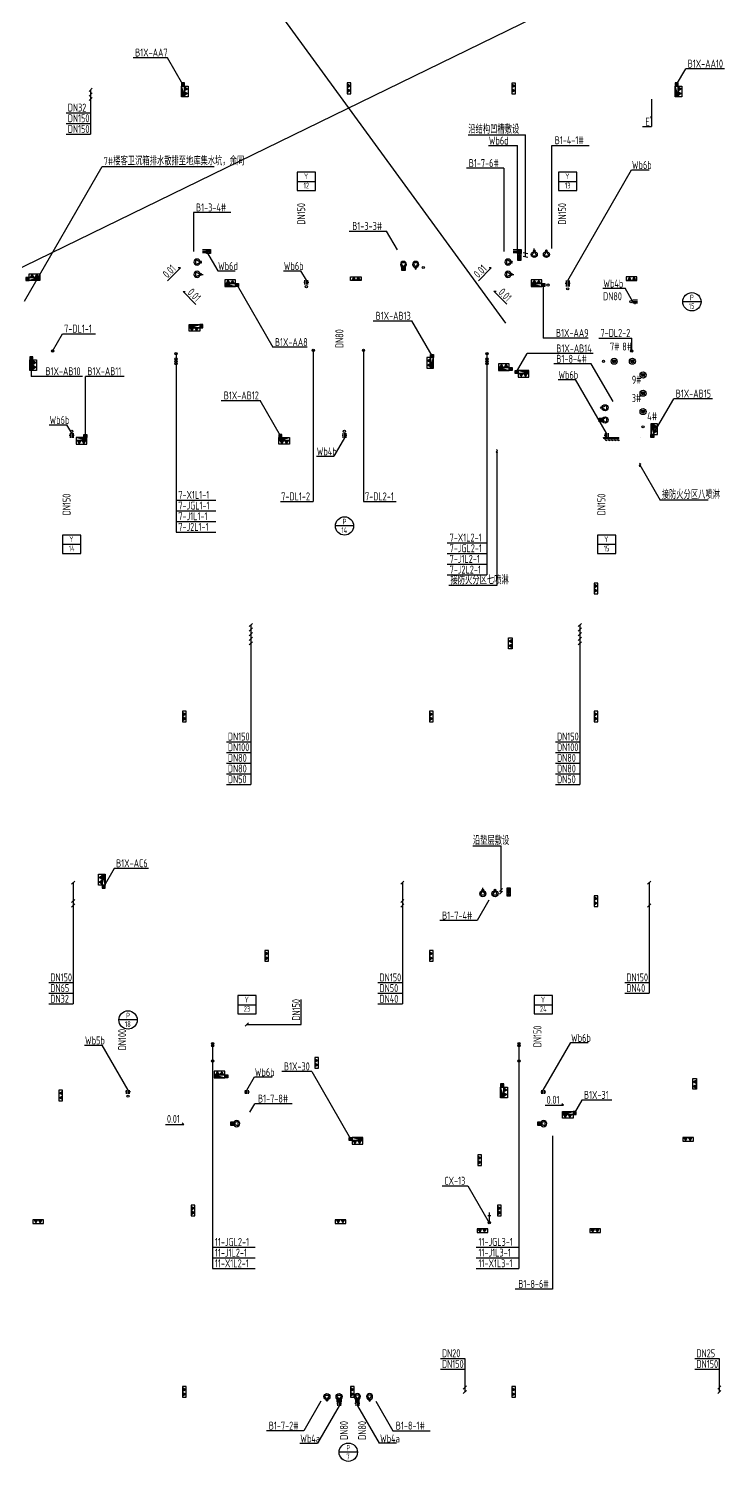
# Model space of a CAD drawing. Header units: millimetres. Extents: x -104227 to 2378000, y -101687 to 2248640.
# Drawn here: x 1082299 to 1128021, y 1049777 to 1143741 of the extents above; entities that cross this region are included whole.
import ezdxf
from ezdxf.enums import TextEntityAlignment as Align

# ---------------------------------------------------------------- set-up
doc = ezdxf.new("R2010")
doc.units = ezdxf.units.MM
doc.header["$LTSCALE"] = 500
doc.linetypes.add('CONTINOUS', pattern=[0])
doc.layers.get('DEFPOINTS').update_dxf_attribs({"color": 9})
for name, color, linetype in [('W-BUSH', 231, 'Continuous'), ('W-BUSH-NOTE', 231, 'Continuous'), ('W-DRAI-DIMS', 51, 'Continuous'), ('W-DRAI-EQPM', 50, 'Continuous'), ('W-DRAI-NOTE', 50, 'Continuous'), ('W-EQPM', 40, 'Continuous'), ('W-FRPT-EXTG', 140, 'Continuous'), ('W-FRPT-HYDT', 140, 'Continuous'), ('W-FRPT-HYDT-DIMS', 61, 'Continuous'), ('W-FRPT-HYDT-EQPM', 60, 'Continuous'), ('W-FRPT-NOTE', 60, 'Continuous'), ('W-FRPT-SPRL-DIMS', 61, 'Continuous'), ('W-FRPT-SPRL-EQPM', 60, 'Continuous'), ('W-NOTE', 40, 'Continuous'), ('W-RAIN-DIMS', 61, 'Continuous'), ('W-RAIN-EQPM', 60, 'Continuous'), ('W-RAIN-NOTE', 60, 'Continuous'), ('W-WSUP-COOL-PIPE', 3, 'Continuous'), ('W-WSUP-DIMS', 41, 'Continuous'), ('W-WSUP-EQPM', 40, 'Continuous')]:
    doc.layers.add(name, color=color, linetype=linetype)
doc.layers.add('W-POST', color=10, linetype='Continuous', plot=False)
doc.styles.add('TH-STYLE3', font='tssdeng.shx', dxfattribs={"width": 0.7, "bigfont": 'tssdchn.shx'})

# ---------------------------------------------------------------- blocks, each defined once
blk = doc.blocks.new('*U170')
for points in [[(-100, 0, 1), (100, 0, 1)], [(0, 100), (0, -100, 0.414214), (100, 0, 0.414214)]]:
    blk.add_hatch(color=256).paths.add_polyline_path(points)
h = blk.add_hatch(color=256)
h.paths.add_polyline_path([(0, 100), (0, 0), (100, 0, 0.414214)])
h.paths.add_polyline_path([(0, -100), (0, 0), (-100, 0, 0.414214)])
blk.add_line((0, 100), (0, -100))
for radius in [200, 100]:
    blk.add_circle((0, 0), radius)
blk = doc.blocks.new('*U200')
at = {"linetype": 'CONTINOUS'}
h = blk.add_hatch(dxfattribs=at)
h.set_pattern_fill('ANSI31', color=256, scale=150, angle=180, style=0)
h.set_pattern_definition([(315, (-384620.485, -22544.052), (-13.25825215, -13.25825215), [])])
h.paths.add_polyline_path([(163, 59), (237, 59), (237, 126), (163, 126)])
h = blk.add_hatch(dxfattribs=at)
h.set_pattern_fill('ANSI31', color=256, scale=150, angle=180, style=0)
h.set_pattern_definition([(225, (385320.485, -22544.052), (13.25825215, -13.25825215), [])])
h.paths.add_polyline_path([(537, 59), (463, 59), (463, 126), (537, 126)])
for p, q in [((200, 207), (100, 34)), ((300, 34), (100, 34)), ((200, 207), (300, 34)), ((500, 207), (400, 34)), ((400, 34), (600, 34)), ((500, 207), (600, 34))]:
    blk.add_line(p, q, dxfattribs=at)
for points in [[(700, 0), (700, 240), (0, 240), (0, 0)], [(163, 59), (237, 59), (237, 126), (163, 126)], [(537, 59), (463, 59), (463, 126), (537, 126)]]:
    blk.add_lwpolyline(points, close=True, dxfattribs=at)
blk = doc.blocks.new('*U327')
blk.add_hatch(color=256).paths.add_polyline_path([(0, 200), (700, 0), (0, 0)])
for p, q in [((0, 200), (0, 0)), ((700, 200), (0, 200)), ((0, 200), (700, 0)), ((0, 0), (700, 0)), ((700, 0), (700, 200))]:
    blk.add_line(p, q)
blk = doc.blocks.new('单栓消火栓侧接')
at = {"layer": 'DEFPOINTS'}
for p, q in [((885842, 1182528), (885642, 1182728)), ((885642, 1182528), (885842, 1182728))]:
    blk.add_line(p, q, dxfattribs=at)
blk.add_lwpolyline([(885642, 1182728), (885842, 1182728), (885842, 1182528), (885642, 1182528)], close=True, dxfattribs=at)
at = {"layer": 'W-FRPT-HYDT-EQPM'}
blk.add_circle((885742, 1182628), 75, dxfattribs=at)
at = {"layer": 'W-FRPT-EXTG'}
blk.add_blockref('*U200', (884942, 1182728), dxfattribs=at)
at = {"layer": 'W-FRPT-HYDT'}
blk.add_blockref('*U327', (884942, 1182528), dxfattribs=at)
blk = doc.blocks.new('单栓消火栓背接')
at = {"layer": 'DEFPOINTS'}
for p, q in [((886233, 1182328), (886033, 1182528)), ((886033, 1182328), (886233, 1182528))]:
    blk.add_line(p, q, dxfattribs=at)
blk.add_lwpolyline([(886033, 1182528), (886233, 1182528), (886233, 1182328), (886033, 1182328)], close=True, dxfattribs=at)
at = {"layer": 'W-FRPT-HYDT-EQPM'}
blk.add_circle((886133, 1182428), 75, dxfattribs=at)
at = {"layer": 'W-FRPT-EXTG'}
blk.add_blockref('*U200', (886033, 1182728), dxfattribs=at)
at = {"layer": 'W-FRPT-HYDT'}
blk.add_blockref('*U327', (886033, 1182528), dxfattribs=at)
blk = doc.blocks.new('水力警铃')
at = {"layer": 'W-FRPT-SPRL-EQPM'}
for p, q in [((-100, 0), (100, 0)), ((3, 127), (46, 193)), ((46, 193), (65, 125)), ((65, 125), (128, 211))]:
    blk.add_line(p, q, dxfattribs=at)
blk.add_arc((0, 0), 100, 0, 180, dxfattribs=at)
blk = doc.blocks.new('*U352')
for p, q in [((-173, -350), (0, -50)), ((173, -350), (-173, -350)), ((0, -50), (173, -350)), ((627, -350), (800, -50)), ((973, -350), (627, -350)), ((800, -50), (973, -350))]:
    blk.add_line(p, q)
for centre, radius in [((0, 0), 50), ((800, 0), 50), ((0, -250), 200), ((800, -250), 200)]:
    blk.add_circle(centre, radius)
at = {"layer": 'DEFPOINTS'}
blk.add_line((0, 0), (0, 150), dxfattribs=at)
blk = doc.blocks.new('压力废水排出管')
blk.add_circle((109673176, -9743579), 75)
at = {"layer": 'DEFPOINTS'}
for p, q in [((109673004, -9743538), (109673348, -9743620)), ((109673135, -9743751), (109673217, -9743407))]:
    blk.add_line(p, q, dxfattribs=at)
blk.add_lwpolyline([(109673004, -9743538), (109673217, -9743407), (109673348, -9743620), (109673135, -9743751)], close=True, dxfattribs=at)
blk = doc.blocks.new('污废合流井编号')
at = {"layer": 'W-DRAI-EQPM'}
blk.add_circle((0, 400), 400, dxfattribs=at)
at = {"layer": 'W-DRAI-NOTE'}
blk.add_line((400, 400), (-400, 400), dxfattribs=at)
at = {"layer": 'W-DRAI-NOTE', "style": 'TH-STYLE3', "width": 0.7}
blk.add_text('P', height=250, dxfattribs=at).set_placement((0, 586), align=Align.MIDDLE)
at = {"layer": 'W-DRAI-NOTE', "style": 'TH-STYLE3', "width": 0.7, "flags": 8}
blk.add_attdef('-', text='', height=250, dxfattribs=at).set_placement((-10, 90), align=Align.CENTER)
blk = doc.blocks.new('*U270')
for p, q in [((-100, 0), (-100, -300)), ((100, 0), (100, -300)), ((-100, -150), (-160, -150)), ((160, -150), (100, -150))]:
    blk.add_line(p, q)
at = {"layer": 'DEFPOINTS'}
blk.add_line((0, 0), (0, -300), dxfattribs=at)
blk = doc.blocks.new('*U269')
for p, q in [((-100, 0), (-100, -300)), ((100, 0), (100, -300))]:
    blk.add_line(p, q)
at = {"layer": 'DEFPOINTS'}
blk.add_line((0, 0), (0, -300), dxfattribs=at)
blk = doc.blocks.new('重力流雨水井编号')
at = {"layer": 'W-RAIN-EQPM'}
blk.add_lwpolyline([(-400, 0), (400, 0), (400, 800), (-400, 800)], close=True, dxfattribs=at)
at = {"layer": 'W-RAIN-NOTE'}
blk.add_line((-400, 400), (400, 400), dxfattribs=at)
at = {"layer": 'W-RAIN-NOTE', "style": 'TH-STYLE3', "width": 0.7}
blk.add_text('Y', height=250, rotation=0, dxfattribs=at).set_placement((-12, 620, 3564), align=Align.MIDDLE)
at = {"layer": 'W-RAIN-NOTE', "style": 'TH-STYLE3', "width": 0.7, "flags": 8}
blk.add_attdef('-', text='', height=250, rotation=0, dxfattribs=at).set_placement((0, 90), align=Align.CENTER)
blk = doc.blocks.new('*U358')
for p, q in [((-100, 0), (-100, -400)), ((100, 0), (100, -400)), ((-100, -200), (-160, -200)), ((160, -200), (100, -200))]:
    blk.add_line(p, q)
at = {"layer": 'DEFPOINTS'}
blk.add_line((0, 0), (0, -400), dxfattribs=at)
blk = doc.blocks.new('*U359')
for p, q in [((-173, -350), (0, -50)), ((173, -350), (-173, -350)), ((0, -50), (173, -350))]:
    blk.add_line(p, q)
for centre, radius in [((0, 0), 50), ((0, -250), 200)]:
    blk.add_circle(centre, radius)
at = {"layer": 'DEFPOINTS'}
blk.add_line((0, 0), (0, 150), dxfattribs=at)
blk = doc.blocks.new('*U337')
for p, q in [((-100, 0), (-100, -250)), ((100, 0), (100, -250)), ((-100, -125), (-160, -125)), ((160, -125), (100, -125))]:
    blk.add_line(p, q)
at = {"layer": 'DEFPOINTS'}
blk.add_line((0, 0), (0, -250), dxfattribs=at)
blk = doc.blocks.new('*U217')
at = {"layer": 'W-WSUP-COOL-PIPE'}
blk.add_line((-300, 0), (0, 0), dxfattribs=at)
at = {"layer": 'W-WSUP-EQPM'}
blk.add_line((-200, -50), (-200, 50), dxfattribs=at)
blk = doc.blocks.new('冲洗给水')
at = {"layer": 'W-WSUP-EQPM'}
blk.add_circle((957645, 1148834), 75, dxfattribs=at)
at = {"layer": 'W-WSUP-EQPM', "xscale": 2, "yscale": 2, "zscale": 2}
blk.add_blockref('*U217', (957570, 1148834), dxfattribs=at)
blk = doc.blocks.new('A$C3EEB217A')
at = {"layer": 'W-FRPT-EXTG'}
for p, rotation in [((1103204, 1140177), 270), ((1114004, 1140174), 270), ((1119404, 1107377, 0), 270), ((1092404, 1098977, 0), 270), ((1108604, 1098977, 0), 270), ((1119404, 1098977, 0), 270), ((1119404, 1086877), 270), ((1097804, 1083277), 270), ((1108604, 1083277), 270), ((1101074, 1076265), 270), ((1084524, 1073427, 0), 90), ((1125924, 1071027, 0), 179.9999999999999), ((1111774, 1069877, 0), 270), ((1092974, 1066577), 270), ((1113074, 1066577, 0), 270), ((1083274, 1065627, 0), 180), ((1103124, 1065627, 0), 180), ((1112424, 1065027), 179.9999999999999), ((1119824, 1065027), 179.9999999999999), ((1092404, 1054677), 270), ((1103424, 1054677), 270), ((1114004, 1054677), 270)]:
    blk.add_blockref('*U200', p, dxfattribs=dict(at, rotation=rotation))
at = {"layer": 'W-FRPT-EXTG', "xscale": -1}
blk.add_blockref('*U200', (1104124, 1127227, 0), dxfattribs=at)
at = {"layer": 'W-FRPT-EXTG'}
blk.add_blockref('*U200', (1121522, 1127227, 0), dxfattribs=at)
at = {"layer": 'W-FRPT-EXTG', "xscale": -1, "rotation": 90}
for p in [(1114024, 1103777, 0), (1126124, 1074877, 0)]:
    blk.add_blockref('*U200', p, dxfattribs=at)

msp = doc.modelspace()

# ---------------------------------------------------------------- linework, layer by layer
at = {"layer": 'W-BUSH-NOTE'}
for p, q in [((1111153.2, 1136787.05), (1114903.2, 1136787.05)), ((1112473.9, 1136087.05, -0.37), (1114373.89, 1136087.05, -0.37)), ((1114373.89, 1129127.37), (1114373.89, 1136087.05)), ((1114903.2, 1128791.19), (1114903.2, 1136787.05)), ((1117673.9, 1127227.37), (1121865.97, 1134488.25)), ((1121865.97, 1134488.25), (1123015.97, 1134488.25)), ((1093973.9, 1129127.37), (1094704.25, 1127862.37)), ((1114758.31, 1129069.86), (1115048.09, 1128992.22)), ((1114758.31, 1128830.01), (1115048.09, 1128752.36)), ((1094704.25, 1127862.37), (1095854.25, 1127862.37)), ((1099021.71, 1127862.37, 0), (1100171.71, 1127862.37, 0)), ((1100523.9, 1127252.37, 0), (1100171.71, 1127862.37, 0)), ((1119988.36, 1126711.64, -0.24), (1121438.36, 1126711.64, -0.24)), ((1121948.9, 1125827.37), (1121438.36, 1126711.64, -0.24)), ((1117040.69, 1120723.99), (1118190.69, 1120723.99)), ((1120223.9, 1117202.37), (1118190.69, 1120723.99)), ((1083648.9, 1117765.29), (1084798.9, 1117765.29)), ((1085123.9, 1117202.37), (1084798.9, 1117765.29)), ((1103023.89, 1116902.37), (1102331.91, 1115703.83, -0.26)), ((1101181.91, 1115703.83, -0.26), (1102331.91, 1115703.83, -0.26)), ((1085973.9, 1077072.26), (1087123.9, 1077072.26)), ((1088824.13, 1074127.37), (1087123.9, 1077072.26)), ((1116073.9, 1074127.37), (1117870.34, 1077238.9)), ((1117870.34, 1077238.9), (1119020.34, 1077238.9)), ((1096623.9, 1074127.37, 0), (1097120.35, 1074987.26, 0)), ((1097120.35, 1074987.26, 0), (1098270.35, 1074987.26, 0)), ((1102673.42, 1053427.5), (1101251.21, 1050964.15)), ((1103874.4, 1053427.5), (1105296.61, 1050964.15)), ((1100101.21, 1050964.15), (1101251.21, 1050964.15)), ((1106446.61, 1050964.15), (1105296.61, 1050964.15))]:
    msp.add_line(p, q, dxfattribs=at)
at = {"layer": 'W-BUSH-NOTE', "elevation": 0}
for points in [[(1091414.34, 1127200.45), (1092262.87, 1128048.98), (1092112.87, 1128048.98)], [(1111814.34, 1127207.39), (1112662.87, 1128055.92), (1112512.87, 1128055.92)], [(1116189.3, 1073127.37), (1117389.3, 1073127.37), (1117283.24, 1073233.44)], [(1091275.79, 1071877.37), (1092475.79, 1071877.37), (1092369.72, 1071983.44)]]:
    msp.add_lwpolyline(points, dxfattribs=at)
at = {"layer": 'W-BUSH-NOTE'}
for points in [[(1093277.95, 1125659.1), (1092429.42, 1126507.63), (1092579.42, 1126507.63)], [(1113677.95, 1125666.04), (1112829.42, 1126514.57), (1112979.42, 1126514.57)]]:
    msp.add_lwpolyline(points, dxfattribs=at)
at = {"layer": 'W-DRAI-DIMS'}
for p, q in [((1116623.9, 1136087.05, 0.11), (1119073.9, 1136087.05, 0.11)), ((1116623.9, 1129332.34, -4800), (1116623.9, 1136087.05, -4800)), ((1103334.96, 1130462.53, 0.66), (1105784.96, 1130462.53, 0.66)), ((1106498.08, 1129227.37), (1105784.96, 1130462.53)), ((1111448.9, 1090142.51), (1113298.9, 1090142.51)), ((1113298.9, 1087076.13), (1113298.9, 1090142.51)), ((1113192.83, 1087146.3), (1113404.96, 1087358.44)), ((1113192.83, 1086970.07), (1113404.96, 1087182.2)), ((1112498.9, 1086577.37), (1111725.72, 1085238.19)), ((1111725.72, 1085238.19), (1109275.72, 1085238.19)), ((1101473.9, 1053727.37), (1100351.63, 1051783.54)), ((1105073.9, 1053727.37), (1106196.16, 1051783.54)), ((1100351.63, 1051783.54), (1097901.63, 1051783.54)), ((1106196.16, 1051783.54), (1108646.16, 1051783.54))]:
    msp.add_line(p, q, dxfattribs=at)
at = {"layer": 'W-DRAI-EQPM'}
for centre in [(1121823.9, 1125827.37), (1103023.89, 1117327.37), (1088824.13, 1073727.37)]:
    msp.add_circle(centre, 75, dxfattribs=at)
at = {"layer": 'W-FRPT-HYDT-DIMS'}
for p, q in [((1091407.93, 1141837.07, 0), (1089157.93, 1141837.07, 0)), ((1092423.9, 1140077.37), (1091407.93, 1141837.07, 0)), ((1124823.9, 1140077.37), (1125418.83, 1141107.82, 0)), ((1127968.83, 1141107.82, 0), (1125418.83, 1141107.82, 0)), ((1123173.9, 1139127.37), (1123173.9, 1137327.37)), ((1122573.9, 1137327.37), (1123173.9, 1137327.37)), ((1095973.9, 1126927.37), (1098331.35, 1122844.14, 0)), ((1116073.9, 1126927.37), (1116073.9, 1123447.95)), ((1104898.76, 1124572.57), (1107448.76, 1124572.57)), ((1108773.9, 1122277.37), (1107448.76, 1124572.57)), ((1119023.89, 1123447.95), (1116073.9, 1123447.95)), ((1082473.9, 1122127.37), (1082473.9, 1120935.83)), ((1100581.35, 1122844.14, 0), (1098331.35, 1122844.14, 0)), ((1114323.9, 1121227.37), (1115018.27, 1122430.06)), ((1119345.62, 1122430.06), (1115018.27, 1122430.06)), ((1085823.9, 1120935.83), (1082473.9, 1120935.83)), ((1088573.9, 1120935.83), (1086023.9, 1120935.83)), ((1086023.9, 1117027.37), (1086023.9, 1120935.83)), ((1094934.39, 1119347.47), (1097484.39, 1119347.47)), ((1098823.9, 1117027.37), (1097484.39, 1119347.47)), ((1123223.9, 1117027.37), (1124633.86, 1119469.5)), ((1127183.86, 1119469.5), (1124633.86, 1119469.5)), ((1087910.77, 1088667.07, 0), (1087223.9, 1087477.37)), ((1090160.77, 1088667.07, 0), (1087910.77, 1088667.07, 0)), ((1100873.9, 1075344.1, 0), (1098923.9, 1075344.1, 0)), ((1100873.9, 1075344.1, 0), (1103423.9, 1070927.37, 0)), ((1118611.15, 1073471.32, -4800), (1118123.89, 1072627.37, -4800)), ((1120561.15, 1073471.32, -4800), (1118611.15, 1073471.32, -4800))]:
    msp.add_line(p, q, dxfattribs=at)
at = {"layer": 'W-FRPT-HYDT-EQPM'}
for centre in [(1100523.9, 1126827.37, 0), (1091974.11, 1122427.67), (1112374.11, 1122427.67), (1085123.9, 1117327.37), (1094373.81, 1076027.1, 0), (1114473.81, 1076031.43, 3000)]:
    msp.add_circle(centre, 75, dxfattribs=at)
at = {"layer": 'W-FRPT-NOTE'}
for points in [[(1112996.44, 1116132.18, 0), (1113076.39, 1116068.7, 0), (1112981.44, 1115979.23, 0), (1113061.39, 1115915.75, 0)], [(1122384.33, 1115237.57, 0), (1122464.28, 1115174.09, 0), (1122369.33, 1115084.63, 0), (1122449.28, 1115021.15, 0)]]:
    msp.add_spline(points, degree=3, dxfattribs=at)
at = {"layer": 'W-FRPT-SPRL-DIMS'}
for p, q in [((1113033.9, 1116027.37), (1113033.9, 1107227.37, 0)), ((1122413.9, 1115127.37), (1123741.8, 1112827.37)), ((1126891.8, 1112827.37, 0), (1123741.8, 1112827.37)), ((1113033.9, 1107227.37, 0), (1109883.9, 1107227.37, 0))]:
    msp.add_line(p, q, dxfattribs=at)
at = {"layer": 'W-FRPT-SPRL-EQPM'}
for centre in [(1120023.9, 1121926.9), (1122623.94, 1117627.37)]:
    msp.add_circle(centre, 75, dxfattribs=at)
at = {"layer": 'W-NOTE'}
msp.add_line((1122423.91, 1116927.37), (1122423.89, 1116927.37), dxfattribs=at)
at = {"layer": 'W-POST', "color": 2}
for points in [[(1113623.06, 1124426.9), (744122.36, 1630640.58)], [(1033723.9, 1104627.37), (1837614.94, 1496551.6), (1035423.9, 1139235.37)]]:
    msp.add_lwpolyline(points, dxfattribs=at)
at = {"layer": 'W-RAIN-DIMS'}
for p, q in [((1082023.9, 1125877.37), (1087123.9, 1134710.83)), ((1087123.9, 1134710.83), (1094473.9, 1134710.83)), ((1113473.9, 1134587.05), (1111023.9, 1134587.05)), ((1113473.9, 1134587.05), (1113473.9, 1129127.37)), ((1095573.9, 1131677.84), (1093123.9, 1131677.84)), ((1093123.9, 1131677.84), (1093123.9, 1129127.84)), ((1083873.6, 1122597.07), (1084526.93, 1123728.67)), ((1084526.93, 1123728.67), (1086676.93, 1123728.67)), ((1119724.19, 1123447.95), (1121874.19, 1123447.95)), ((1121874.19, 1122597.07), (1121874.19, 1123447.95)), ((1100974.19, 1122652.37), (1100974.19, 1112727.37)), ((1104273.6, 1122652.37), (1104273.6, 1112727.37)), ((1119221.34, 1121749.96), (1116771.34, 1121749.96)), ((1120648.9, 1119277.37), (1119221.34, 1121749.96)), ((1098824.19, 1112727.37), (1100974.19, 1112727.37)), ((1104273.6, 1112727.37), (1106423.6, 1112727.37)), ((1100192.46, 1078427.37, 0), (1100192.46, 1080077.37, 0)), ((1096517.83, 1078321.3, 0), (1096729.96, 1078533.44, 0)), ((1096623.9, 1078427.37, 0), (1100192.46, 1078427.37, 0)), ((1096823.9, 1072677.37), (1097143.99, 1073231.78)), ((1099593.99, 1073231.78), (1097143.99, 1073231.78)), ((1116673.89, 1071127.37), (1116673.89, 1061077.37)), ((1116673.89, 1061077.37), (1114223.89, 1061077.37))]:
    msp.add_line(p, q, dxfattribs=at)
at = {"layer": 'W-RAIN-EQPM'}
for centre in [(1108198.08, 1128077.07), (1116373.9, 1126927.37), (1117673.9, 1126677.37), (1083873.6, 1122597.07), (1100974.19, 1122652.37), (1104273.6, 1122652.07), (1121874.19, 1122597.07)]:
    msp.add_circle(centre, 75, dxfattribs=at)
at = {"layer": 'W-WSUP-DIMS'}
for p, q in [((1086261.68, 1139621.3, -0.02), (1086473.81, 1139833.44, -0.02)), ((1086261.68, 1139321.3), (1086473.81, 1139533.44)), ((1086261.68, 1139021.3, -0.02), (1086473.81, 1139233.44, -0.02)), ((1086367.74, 1139727.37, -0.02), (1086367.74, 1136827.37, -0.02)), ((1084767.74, 1138227.37, -0.02), (1086367.74, 1138227.37, -0.02)), ((1084767.74, 1137527.37, -0.02), (1086367.74, 1137527.37, -0.02)), ((1084767.74, 1136827.37, -0.02), (1086367.74, 1136827.37, -0.02)), ((1091974.19, 1122427.67), (1091974.19, 1110727.37)), ((1112374.19, 1122427.67), (1112374.19, 1107927.37, 0)), ((1091974.19, 1112827.37), (1094574.19, 1112827.37)), ((1091974.19, 1112127.37), (1094574.19, 1112127.37)), ((1091974.19, 1111427.37), (1094574.19, 1111427.37)), ((1091974.19, 1110727.37), (1094574.19, 1110727.37)), ((1109774.19, 1110027.37, 0), (1112374.19, 1110027.37, 0)), ((1109774.19, 1109327.37, 0), (1112374.19, 1109327.37, 0)), ((1109774.19, 1108627.37, 0), (1112374.19, 1108627.37, 0)), ((1109774.19, 1107927.37, 0), (1112374.19, 1107927.37, 0)), ((1096767.83, 1104221.3, 0.32), (1096979.96, 1104433.44, 0.32)), ((1096767.83, 1103921.31, 0.32), (1096979.96, 1104133.44, 0.32)), ((1096767.89, 1104521.3, 0.32), (1096980.02, 1104733.44, 0.32)), ((1096873.9, 1104627.37, 0.32), (1096873.9, 1094177.34, -0.71)), ((1118367.83, 1104221.3, 0.32), (1118579.96, 1104433.44, 0.32)), ((1118367.83, 1103921.31, 0.32), (1118579.96, 1104133.44, 0.32)), ((1118367.89, 1104521.3, 0.32), (1118580.02, 1104733.44, 0.32)), ((1118473.9, 1104627.37, 0.32), (1118473.9, 1094177.34, -0.71)), ((1096767.83, 1103621.3, 0.32), (1096979.96, 1103833.44, 0.32)), ((1096767.83, 1103321.3), (1096979.96, 1103533.44)), ((1118367.83, 1103621.3, 0.32), (1118579.96, 1103833.44, 0.32)), ((1118367.83, 1103321.3), (1118579.96, 1103533.44)), ((1095273.9, 1096977.34, -0.71), (1096873.9, 1096977.34, -0.71)), ((1116873.9, 1096977.34, -0.71), (1118473.9, 1096977.34, -0.71)), ((1095273.9, 1096277.34, -0.71), (1096873.9, 1096277.34, -0.71)), ((1116873.9, 1096277.34, -0.71), (1118473.9, 1096277.34, -0.71)), ((1095273.9, 1095577.34, -0.71), (1096873.9, 1095577.34, -0.71)), ((1095273.9, 1094877.34, -0.71), (1096873.9, 1094877.34, -0.71)), ((1116873.9, 1095577.34, -0.71), (1118473.9, 1095577.34, -0.71)), ((1116873.9, 1094877.34, -0.71), (1118473.9, 1094877.34, -0.71)), ((1095273.9, 1094177.34, -0.71), (1096873.9, 1094177.34, -0.71)), ((1116873.9, 1094177.34, -0.71), (1118473.9, 1094177.34, -0.71)), ((1085117.89, 1087621.3, 0.36), (1085330.02, 1087833.44, 0.36)), ((1085223.9, 1087727.37, 0.36), (1085223.9, 1079777.34, -0.67)), ((1106717.89, 1087621.3, 0.36), (1106930.02, 1087833.44, 0.36)), ((1106823.9, 1087727.37, 0.36), (1106823.9, 1079777.34, -0.67)), ((1122917.89, 1087621.3, 0.36), (1123130.02, 1087833.44, 0.36)), ((1123023.9, 1087727.37, 0.36), (1123023.9, 1080477.34, -0.58)), ((1085117.89, 1086421.36), (1085330.02, 1086633.5)), ((1085117.89, 1086121.36, 0.17), (1085330.02, 1086333.5, 0.17)), ((1106717.89, 1086421.36), (1106930.02, 1086633.5)), ((1106717.89, 1086121.36, 0.17), (1106930.02, 1086333.5, 0.17)), ((1122917.89, 1086121.36, 0.17), (1123130.02, 1086333.5, 0.17)), ((1083623.9, 1081177.34, -0.67), (1085223.9, 1081177.34, -0.67)), ((1105223.9, 1081177.34, -0.67), (1106823.9, 1081177.34, -0.67)), ((1121423.9, 1081177.34, -0.67), (1123023.9, 1081177.34, -0.67)), ((1083623.9, 1080477.34, -0.67), (1085223.9, 1080477.34, -0.67)), ((1083623.9, 1079777.34, -0.67), (1085223.9, 1079777.34, -0.67)), ((1105223.9, 1080477.34, -0.67), (1106823.9, 1080477.34, -0.67)), ((1105223.9, 1079777.34, -0.67), (1106823.9, 1079777.34, -0.67)), ((1121423.9, 1080477.34, -0.67), (1123023.9, 1080477.34, -0.67)), ((1094374.19, 1077177.7, 0), (1094374.19, 1062427.4, 0)), ((1114474.19, 1077182.02, 3000), (1114474.19, 1062431.73, 3000)), ((1109430.21, 1067841.3), (1111130.21, 1067841.3)), ((1111130.21, 1067841.3), (1112523.89, 1065427.37)), ((1094374.19, 1063827.4, 0), (1097174.19, 1063827.4, 0)), ((1111674.19, 1063831.73, 3000), (1114474.19, 1063831.73, 3000)), ((1094374.19, 1063127.4, 0), (1097174.19, 1063127.4, 0)), ((1111674.19, 1063131.73, 3000), (1114474.19, 1063131.73, 3000)), ((1094374.19, 1062427.4, 0), (1097174.19, 1062427.4, 0)), ((1111674.19, 1062431.73, 3000), (1114474.19, 1062431.73, 3000)), ((1109323.9, 1056527.37, -0.37), (1110923.9, 1056527.37, -0.37)), ((1110923.9, 1056527.37, -0.37), (1110923.9, 1054327.37, -0.37)), ((1126023.9, 1056527.37, -0.75), (1127623.9, 1056527.37, -0.75)), ((1127623.9, 1056527.37, -0.75), (1127623.9, 1054327.37, -0.75)), ((1109323.9, 1055827.37, -0.37), (1110923.9, 1055827.37, -0.37)), ((1126023.9, 1055827.37, -0.75), (1127623.9, 1055827.37, -0.75)), ((1110817.83, 1054521.3, -0.37), (1111029.96, 1054733.44, -0.37)), ((1110817.83, 1054221.3, -0.37), (1111029.96, 1054433.44, -0.37)), ((1127517.83, 1054521.3, -0.75), (1127729.96, 1054733.44, -0.75)), ((1127517.83, 1054221.3, -0.75), (1127729.96, 1054433.44, -0.75))]:
    msp.add_line(p, q, dxfattribs=at)
at = {"layer": 'W-WSUP-EQPM'}
for centre in [(1091973.89, 1122077.37), (1091973.9, 1121927.37, 3000), (1112373.89, 1122077.37, 3000), (1112373.89, 1121927.37, 3000), (1091973.9, 1121777.37, 3000), (1112373.9, 1121777.37), (1094374.19, 1077177.7, 0), (1094374.19, 1077027.7, 0), (1114474.19, 1077182.02, 3000), (1114474.19, 1077032.02, 3000)]:
    msp.add_circle(centre, 75, dxfattribs=at)

# ---------------------------------------------------------------- block references
at = {"layer": 'W-BUSH'}
for name, p, rotation in [('*U269', (1093998.9, 1129127.84), 270), ('*U269', (1114398.9, 1129127.84), 270), ('*U270', (1122248.9, 1125827.37), 270), ('*U337', (1096623.9, 1073877.37, 0), 180), ('*U337', (1116073.9, 1073877.37), 180)]:
    msp.add_blockref(name, p, dxfattribs=dict(at, rotation=rotation))
at = {"layer": 'W-BUSH', "xscale": -1, "rotation": 180}
for name, p in [('*U270', (1100523.9, 1126952.37, 0)), ('*U337', (1088824.13, 1073877.37))]:
    msp.add_blockref(name, p, dxfattribs=at)
at = {"layer": 'W-BUSH'}
for name, p in [('*U358', (1117673.9, 1127227.37)), ('*U270', (1085123.9, 1117202.37)), ('*U270', (1103023.89, 1117202.37)), ('*U270', (1120223.9, 1117202.37)), ('*U270', (1103874.37, 1053727.5))]:
    msp.add_blockref(name, p, dxfattribs=at)
at = {"layer": 'W-BUSH', "xscale": -1}
msp.add_blockref('*U270', (1102673.42, 1053727.5), dxfattribs=at)
at = {"layer": 'W-DRAI-EQPM', "xscale": -1}
for p, rotation in [((-64756251.33, 89356968.12), 121.6679516231648), ((-64756251.33, 89356718.12), 121.6679516231648), ((-87121142.66, -64742722.85), 211.6679516231648), ((-64756951.32, 89315293.12), 121.6679516231648), ((-64756951.32, 89315043.12), 121.6679516231648), ((-87124166.85, -64816972.85), 211.6679516231648)]:
    msp.add_blockref('压力废水排出管', p, dxfattribs=dict(at, rotation=rotation))
at = {"layer": 'W-DRAI-EQPM', "xscale": 1.5, "yscale": 1.5, "zscale": 1.5}
for p, values in [((1125823.9, 1125227.37), {'-': '15'}), ((1103028.48, 1110527.43, 0), {'-': '14'}), ((1088824.13, 1078127.4, 0), {'-': '18'}), ((1103273.9, 1049777.37), {'-': '7'})]:
    msp.add_blockref('污废合流井编号', p, dxfattribs=at).add_auto_attribs(values)
at = {"layer": 'W-DRAI-EQPM'}
for p, rotation in [((-64750876.32, -87109963.38, 0), 58.33204837683522), ((89330714.64, -64816972.85), 148.3320483768352)]:
    msp.add_blockref('压力废水排出管', p, dxfattribs=dict(at, rotation=rotation))
at = {"layer": 'W-EQPM', "xscale": -1}
for name, p, rotation in [('*U352', (1093598.9, 1127627.84), 270), ('*U352', (1113998.9, 1127627.84), 270), ('*U352', (1106898.09, 1128027.37), 180), ('*U359', (1095698.9, 1071927.37), 90), ('*U359', (1115848.89, 1071927.37), 90), ('*U352', (1103873.9, 1053777.37), 180)]:
    msp.add_blockref(name, p, dxfattribs=dict(at, rotation=rotation))
at = {"layer": 'W-EQPM'}
for p in [(1115479.33, 1129178.58), (1112104.33, 1087252.37)]:
    msp.add_blockref('*U352', p, dxfattribs=at)
for p, rotation in [((1119873.9, 1118077.37, 0), 89.99999999999999), ((1102673.9, 1053777.37), 180)]:
    msp.add_blockref('*U352', p, dxfattribs=dict(at, rotation=rotation))
at = {"layer": 'W-FRPT-EXTG'}
msp.add_blockref('A$C3EEB217A', (0, 0, 0), dxfattribs=at)
at = {"layer": 'W-FRPT-HYDT', "xscale": -1}
for name, p, rotation in [('单栓消火栓侧接', (-90204.53, 254335.48), 270), ('单栓消火栓侧接', (-57804.53, 254335.48), 270), ('单栓消火栓侧接', (207882, 2306858.08), 180), ('单栓消火栓侧接', (-100154.53, 236385.48), 270), ('单栓消火栓背接', (212690.77, 2299455.8), 180), ('单栓消火栓侧接', (2269852.32, 1973219.26), 90), ('单栓消火栓侧接', (-69254.53, 188685.48, 0), 270), ('单栓消火栓侧接', (232382.01, 2255255.8, -4800), 180)]:
    msp.add_blockref(name, p, dxfattribs=dict(at, rotation=rotation))
msp.add_blockref('单栓消火栓侧接', (1967965.78, -55301.06), dxfattribs=at)
at = {"layer": 'W-FRPT-HYDT'}
for p in [(210232.01, -55701.06), (230332.01, -55701.06), (228182.01, -61201.06), (209532.01, -107601.06)]:
    msp.add_blockref('单栓消火栓侧接', p, dxfattribs=at)
for name, p, rotation in [('单栓消火栓侧接', (2291402.32, 236535.48), 89.99999999999999), ('单栓消火栓侧接', (2000065.78, 2303855.8), 180), ('单栓消火栓侧接', (-59404.53, 2002769.26), 270), ('单栓消火栓背接', (1972157.02, 2299455.8), 180), ('单栓消火栓侧接', (1989165.78, 2253555.8, 0), 180)]:
    msp.add_blockref(name, p, dxfattribs=dict(at, rotation=rotation))
at = {"layer": 'W-FRPT-SPRL-EQPM', "rotation": 90}
for p in [(1120723.94, 1121926.9), (1121923.94, 1121926.9), (1122623.94, 1121027.37), (1122623.94, 1119827.37), (1122623.94, 1118627.37)]:
    msp.add_blockref('*U170', p, dxfattribs=at)
at = {"layer": 'W-FRPT-SPRL-EQPM', "xscale": -1, "rotation": 180}
for p in [(1120123.39, 1116927.62), (1120323.43, 1116927.62), (1120523.47, 1116927.62), (1120723.47, 1116927.62), (1120923.47, 1116927.62)]:
    msp.add_blockref('水力警铃', p, dxfattribs=at)
at = {"layer": 'W-RAIN-EQPM', "xscale": 1.5, "yscale": 1.5, "zscale": 1.5}
for p, values in [((1100523.9, 1133127.37), {'-': '12'}), ((1117673.9, 1133127.37), {'-': '13'}), ((1085123.9, 1109327.43, 0), {'-': '14'}), ((1120223.9, 1109327.43, 0), {'-': '15'}), ((1096623.9, 1079127.4, 0), {'-': '23'}), ((1116073.9, 1079127.4, 0), {'-': '24'})]:
    msp.add_blockref('重力流雨水井编号', p, dxfattribs=at).add_auto_attribs(values)
at = {"layer": 'W-RAIN-EQPM'}
for p, rotation in [((89322139.64, -64741622.38), 148.3320483768352), ((89342539.64, -64741622.38), 148.3320483768352), ((-87132341.85, 66942677.59), 328.3320483768353), ((-87112191.85, 66942677.59), 328.3320483768353)]:
    msp.add_blockref('压力废水排出管', p, dxfattribs=dict(at, rotation=rotation))
at = {"layer": 'W-WSUP-DIMS', "color": 2, "rotation": 270}
msp.add_blockref('冲洗给水', (-36310.4, 2023072.25), dxfattribs=at)

# ---------------------------------------------------------------- texts
at = {"layer": 'W-BUSH-NOTE', "style": 'TH-STYLE3', "width": 0.7}
for s, p in [('沿结构凹槽敷设', (1111153.2, 1136862.05)), ('Wb6d', (1112498.9, 1136137.05, -0.37)), ('Wb6b', (1121890.97, 1134538.25)), ('Wb6d', (1094729.25, 1127912.37)), ('Wb6b', (1099046.71, 1127912.37, 0)), ('Wb4b', (1120013.36, 1126761.64, -0.24)), ('Wb6b', (1117065.69, 1120773.99)), ('Wb6b', (1083673.9, 1117815.29)), ('Wb4b', (1101206.91, 1115753.83, -0.26)), ('Wb6b', (1117895.34, 1077288.9)), ('Wb5b', (1085998.9, 1077122.26)), ('Wb6b', (1097145.35, 1075037.26, 0)), ('Wb4a', (1100126.21, 1051014.15)), ('Wb4a', (1105361.52, 1051014.15))]:
    msp.add_text(s, height=525, dxfattribs=at).set_placement(p)
for rotation, p in [(45, (1091414.34, 1127341.87, 0)), (45, (1111814.34, 1127348.81, 0)), (315, (1092688.26, 1126390.21)), (315, (1113088.26, 1126397.15)), (0, (1116289.3, 1073227.37, 0)), (0, (1091375.79, 1071977.37, 0))]:
    msp.add_text('0.01', height=525, rotation=rotation, dxfattribs=at).set_placement(p)
at = {"layer": 'W-DRAI-DIMS', "style": 'TH-STYLE3', "width": 0.7}
for s, p in [('B1-4-1#', (1116823.9, 1136162.05, 0.11)), ('B1-3-3#', (1103534.96, 1130537.53, 0.66)), ('DN80', (1119995.46, 1125927.37, 0)), ('沿垫层敷设', (1111448.9, 1090217.51)), ('B1-7-4#', (1109433.8, 1085313.19)), ('B1-7-2#', (1098059.7, 1051858.54)), ('B1-8-1#', (1106396.16, 1051858.54))]:
    msp.add_text(s, height=525, dxfattribs=at).set_placement(p)
for s, p in [('DN80', (1102953.48, 1122790.98, -50)), ('DN100', (1088699.13, 1076733.98, 0))]:
    msp.add_text(s, height=525, rotation=90, dxfattribs=at).set_placement(p)
at = {"layer": 'W-FRPT-HYDT-DIMS', "style": 'TH-STYLE3', "width": 0.7}
for s, p in [('B1X-AA7', (1089289.37, 1141912.07, 0)), ('B1X-AA10', (1125550.27, 1141182.82, 0)), ("E'", (1122773.9, 1137377.37)), ('B1X-AB13', (1105069.91, 1124647.57)), ('B1X-AA9', (1116905.34, 1123522.95)), ('B1X-AA8', (1098462.79, 1122919.14, 0)), ('B1X-AB14', (1116927.06, 1122505.06)), ('B1X-AB10', (1083405.34, 1121010.83)), ('B1X-AB11', (1086155.34, 1121010.83)), ('B1X-AB15', (1124765.3, 1119544.5)), ('B1X-AB12', (1095105.54, 1119422.47)), ('B1X-AC6', (1088042.21, 1088742.07, 0)), ('B1X-30', (1099055.34, 1075419.1, 0)), ('B1X-31', (1118742.59, 1073546.32, -4800))]:
    msp.add_text(s, height=525, dxfattribs=at).set_placement(p)
at = {"layer": 'W-FRPT-SPRL-DIMS', "style": 'TH-STYLE3', "width": 0.7}
for s, p in [('7#', (1120452.52, 1122630.55)), ('8#', (1121254.63, 1122630.55)), ('9#', (1121881.34, 1120455.34)), ('3#', (1121881.34, 1119255.34)), ('4#', (1122894.94, 1118055.34)), ('接防火分区八喷淋', (1123841.8, 1112902.37)), ('接防火分区七喷淋', (1109983.9, 1107302.37, 0))]:
    msp.add_text(s, height=525, dxfattribs=at).set_placement(p)
at = {"layer": 'W-RAIN-DIMS', "style": 'TH-STYLE3', "width": 0.7}
for s, p in [('7#楼客卫沉箱排水散排至地库集水坑，余同', (1087223.9, 1134785.83)), ('B1-7-6#', (1111181.97, 1134662.05)), ('B1-3-4#', (1093281.97, 1131752.84)), ('7-DL1-1', (1084626.93, 1123803.67)), ('7-DL2-2', (1119824.19, 1123522.95)), ('B1-8-4#', (1116929.42, 1121824.96)), ('7-DL1-2', (1098874.19, 1112802.37)), ('7-DL2-1', (1104373.6, 1112802.37)), ('B1-7-8#', (1097352.06, 1073306.78)), ('B1-8-6#', (1114431.97, 1061152.37))]:
    msp.add_text(s, height=525, dxfattribs=at).set_placement(p)
for s, p in [('DN150', (1100448.9, 1130880.79, -0.09)), ('DN150', (1117573.9, 1130880.79, -0.09)), ('DN150', (1085048.9, 1111821.77, -0.09)), ('DN150', (1120148.9, 1111821.77, -0.09)), ('DN150', (1100117.46, 1078677.37, 0)), ('DN150', (1115948.9, 1076933.98, 0)), ('DN80', (1103248.9, 1051185.64, 0)), ('DN80', (1104448.89, 1051185.64, 0))]:
    msp.add_text(s, height=525, rotation=90, dxfattribs=at).set_placement(p)
at = {"layer": 'W-WSUP-DIMS', "style": 'TH-STYLE3', "width": 0.7}
for s, p in [('DN32', (1084867.74, 1138302.37, -0.02)), ('DN150', (1084867.74, 1137602.37, -0.02)), ('DN150', (1084867.74, 1136902.37, -0.02)), ('7-X1L1-1', (1092124.19, 1112902.37)), ('7-JGL1-1', (1092124.19, 1112202.37)), ('7-J1L1-1', (1092124.19, 1111502.37)), ('7-J2L1-1', (1092124.19, 1110802.37)), ('7-X1L2-1', (1109924.19, 1110102.37, 0)), ('7-JGL2-1', (1109924.19, 1109402.37, 0)), ('7-J1L2-1', (1109924.19, 1108702.37, 0)), ('7-J2L2-1', (1109924.19, 1108002.37, 0)), ('DN150', (1095373.9, 1097052.34, -0.71)), ('DN150', (1116973.9, 1097052.34, -0.71)), ('DN100', (1095373.9, 1096352.34, -0.43)), ('DN100', (1116973.9, 1096352.34, -0.71)), ('DN80', (1095373.9, 1095652.34, -0.43)), ('DN80', (1116973.9, 1095652.34, -0.71)), ('DN80', (1095373.9, 1094952.34, -0.43)), ('DN50', (1095373.9, 1094252.34, -0.71)), ('DN80', (1116973.9, 1094952.34, -0.71)), ('DN50', (1116973.9, 1094252.34, -0.71)), ('DN150', (1083723.9, 1081252.34, -0.67)), ('DN150', (1105323.9, 1081252.34, -0.67)), ('DN150', (1121523.9, 1081252.34, -0.67)), ('DN65', (1083723.9, 1080552.34, -0.67)), ('DN50', (1105323.9, 1080552.34, -0.67)), ('DN40', (1121523.9, 1080552.34, -0.67)), ('DN32', (1083723.9, 1079852.34, -0.67)), ('DN40', (1105323.9, 1079852.34, -0.67)), ('CX-13', (1109580.21, 1067916.3)), ('11-JGL2-1', (1094524.19, 1063902.4, 0)), ('11-J1L2-1', (1094524.19, 1063202.4, 0)), ('11-JGL3-1', (1111824.19, 1063906.73, 3000)), ('11-J1L3-1', (1111824.19, 1063206.73, 3000)), ('11-X1L2-1', (1094524.19, 1062502.4, 0)), ('11-X1L3-1', (1111824.19, 1062506.73, 3000)), ('DN20', (1109423.9, 1056602.37, -0.37)), ('DN25', (1126123.9, 1056602.37, -0.75)), ('DN150', (1109423.9, 1055902.37, -0.37)), ('DN150', (1126123.9, 1055902.37, -0.75))]:
    msp.add_text(s, height=525, dxfattribs=at).set_placement(p)

doc.saveas('drawing.dxf')
